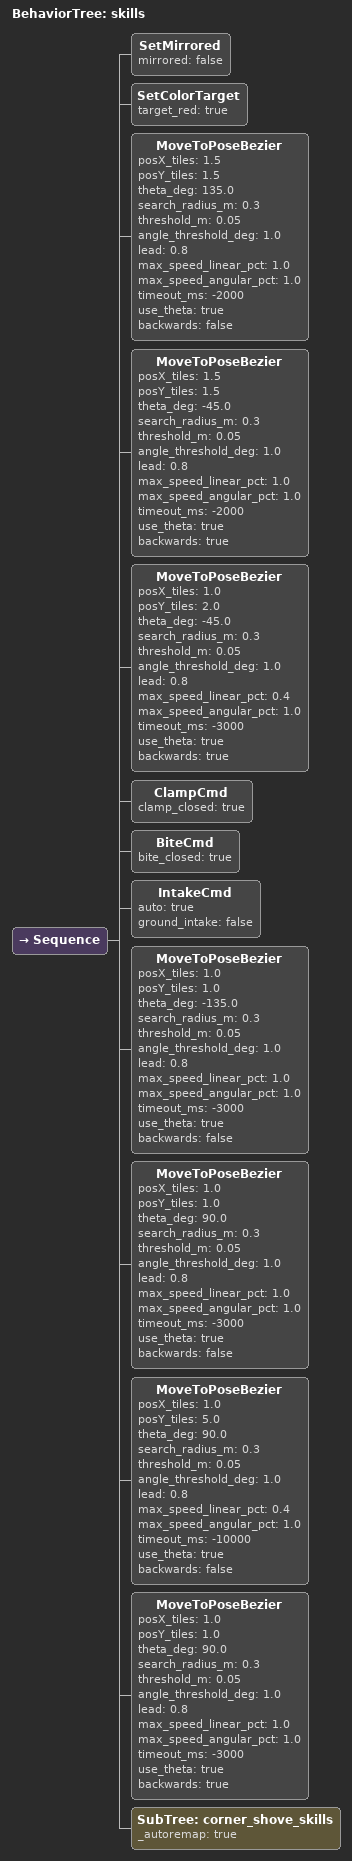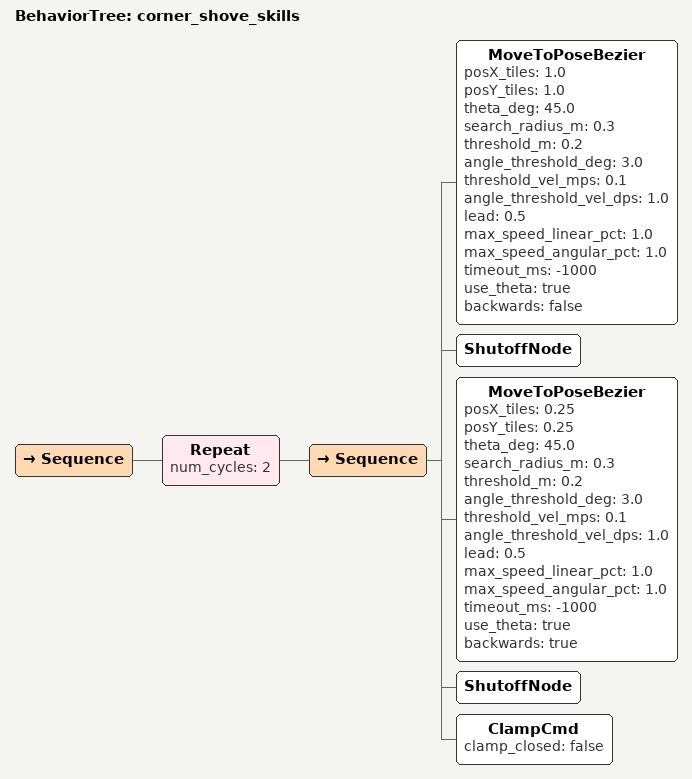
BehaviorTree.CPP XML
<?xml version="1.0" encoding="UTF-8"?>
<root BTCPP_format="4">
  <BehaviorTree ID="skills">
    <Sequence>
      <SetMirrored mirrored="false"/>
      <SetColorTarget target_red="true"/>
      <MoveToPoseBezier  posX_tiles="1.5"
                          posY_tiles="1.5"
                          theta_deg="135.0"
                          search_radius_m="0.3"
                          threshold_m="0.05"
                          angle_threshold_deg="1.0"
                          lead="0.8"
                          max_speed_linear_pct="1.0"
                          max_speed_angular_pct="1.0"
                          timeout_ms="-2000"
                          use_theta="true"
                          backwards="false"/>
      <MoveToPoseBezier  posX_tiles="1.5"
                          posY_tiles="1.5"
                          theta_deg="-45.0"
                          search_radius_m="0.3"
                          threshold_m="0.05"
                          angle_threshold_deg="1.0"
                          lead="0.8"
                          max_speed_linear_pct="1.0"
                          max_speed_angular_pct="1.0"
                          timeout_ms="-2000"
                          use_theta="true"
                          backwards="true"/>
      <MoveToPoseBezier  posX_tiles="1.0"
                          posY_tiles="2.0"
                          theta_deg="-45.0"
                          search_radius_m="0.3"
                          threshold_m="0.05"
                          angle_threshold_deg="1.0"
                          lead="0.8"
                          max_speed_linear_pct="0.4"
                          max_speed_angular_pct="1.0"
                          timeout_ms="-3000"
                          use_theta="true"
                          backwards="true"/>
      <ClampCmd clamp_closed="true"/>
      <BiteCmd bite_closed="true"/>
      <IntakeCmd auto="true"
                 ground_intake="false"/>
      <MoveToPoseBezier  posX_tiles="1.0"
                          posY_tiles="1.0"
                          theta_deg="-135.0"
                          search_radius_m="0.3"
                          threshold_m="0.05"
                          angle_threshold_deg="1.0"
                          lead="0.8"
                          max_speed_linear_pct="1.0"
                          max_speed_angular_pct="1.0"
                          timeout_ms="-3000"
                          use_theta="true"
                          backwards="false"/>
      <MoveToPoseBezier  posX_tiles="1.0"
                          posY_tiles="1.0"
                          theta_deg="90.0"
                          search_radius_m="0.3"
                          threshold_m="0.05"
                          angle_threshold_deg="1.0"
                          lead="0.8"
                          max_speed_linear_pct="1.0"
                          max_speed_angular_pct="1.0"
                          timeout_ms="-3000"
                          use_theta="true"
                          backwards="false"/>
      <MoveToPoseBezier  posX_tiles="1.0"
                          posY_tiles="5.0"
                          theta_deg="90.0"
                          search_radius_m="0.3"
                          threshold_m="0.05"
                          angle_threshold_deg="1.0"
                          lead="0.8"
                          max_speed_linear_pct="0.4"
                          max_speed_angular_pct="1.0"
                          timeout_ms="-10000"
                          use_theta="true"
                          backwards="false"/>
      <MoveToPoseBezier  posX_tiles="1.0"
                          posY_tiles="1.0"
                          theta_deg="90.0"
                          search_radius_m="0.3"
                          threshold_m="0.05"
                          angle_threshold_deg="1.0"
                          lead="0.8"
                          max_speed_linear_pct="1.0"
                          max_speed_angular_pct="1.0"
                          timeout_ms="-3000"
                          use_theta="true"
                          backwards="true"/>
      <SubTree ID="corner_shove_skills" _autoremap="true"/>
    </Sequence>
  </BehaviorTree>

  <BehaviorTree ID="corner_shove_skills">
    <Sequence>
      <Repeat num_cycles="2">
        <Sequence>
      <MoveToPoseBezier
        posX_tiles="1.0"
        posY_tiles="1.0"
        theta_deg="45.0"
        search_radius_m="0.3"
        threshold_m="0.2"
        angle_threshold_deg="3.0"
        threshold_vel_mps="0.1"
        angle_threshold_vel_dps="1.0"
        lead="0.5"
        max_speed_linear_pct="1.0"
        max_speed_angular_pct="1.0"
        timeout_ms="-1000"
        use_theta="true"
        backwards="false"/>
      <ShutoffNode/>

      <MoveToPoseBezier
        posX_tiles="0.25"
        posY_tiles="0.25"
        theta_deg="45.0"
        search_radius_m="0.3"
        threshold_m="0.2"
        angle_threshold_deg="3.0"
        threshold_vel_mps="0.1"
        angle_threshold_vel_dps="1.0"
        lead="0.5"
        max_speed_linear_pct="1.0"
        max_speed_angular_pct="1.0"
        timeout_ms="-1000"
        use_theta="true"
        backwards="true"/>
      <ShutoffNode/>
      <ClampCmd clamp_closed="false"/>
        </Sequence>
      </Repeat>
    </Sequence>
  </BehaviorTree>

</root>
